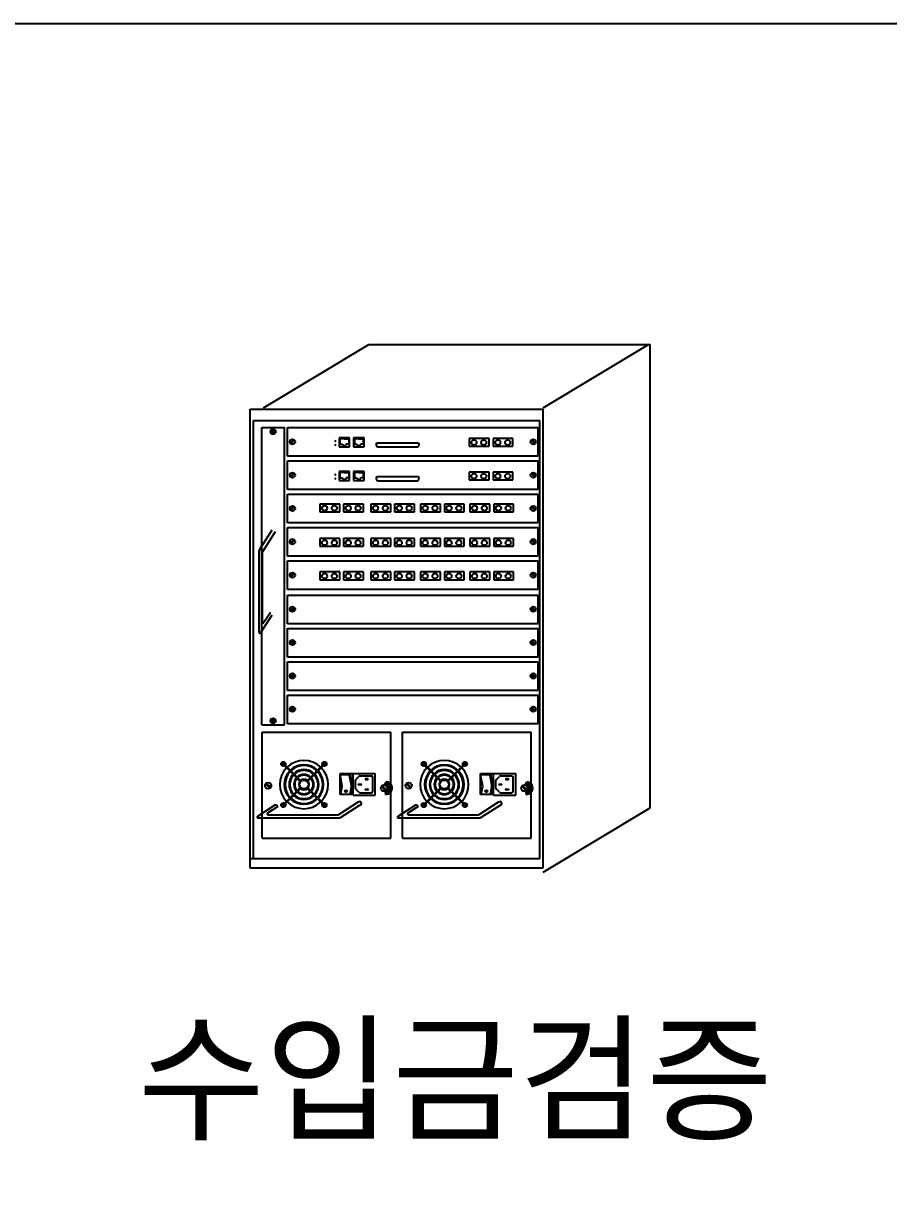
# Model space of a CAD drawing. Header units: millimetres. Extents: x 31 to 2374, y 557 to 2119.
# Drawn here: x 1687.4 to 1815.5, y 1800.9 to 1976.3 of the extents above; entities that cross this region are included whole.
import ezdxf

# ---------------------------------------------------------------- set-up
doc = ezdxf.new("R2010")
doc.units = ezdxf.units.MM
doc.header["$LTSCALE"] = 10
for name, color, linetype in [('TI-RAIL-GUID', 3, 'Continuous'), ('TT-SYMB', 4, 'Continuous'), ('TT-TEXT', 3, 'Continuous')]:
    doc.layers.add(name, color=color, linetype=linetype)
doc.styles.get("Standard").update_dxf_attribs({"font": 'arial.ttf'})

msp = doc.modelspace()

# ---------------------------------------------------------------- linework, layer by layer
at = {"layer": 'TI-RAIL-GUID'}
msp.add_lwpolyline([(202.13, 1406.33), (2202.13, 1406.33), (2202.13, 1976.33), (202.13, 1976.33)], close=True, dxfattribs=at)
at = {"layer": 'TT-SYMB'}
for p, q in [((1722.98, 1919.47), (1738.56, 1928.83)), ((1738.56, 1928.83), (1780.26, 1928.83)), ((1764.39, 1919.47), (1779.97, 1928.83)), ((1780.26, 1860.22), (1780.26, 1928.83)), ((1720.98, 1919.26), (1764.33, 1919.26)), ((1720.98, 1851.28), (1720.98, 1919.26)), ((1764.33, 1919.26), (1764.33, 1851.28)), ((1721, 1852.72), (1721, 1917.88)), ((1721.5, 1917.58), (1763.92, 1917.58)), ((1721.5, 1852.72), (1721.5, 1917.58)), ((1763.92, 1852.72), (1763.92, 1917.58)), ((1722.69, 1872.5), (1722.69, 1916.54)), ((1722.69, 1916.54), (1726.07, 1916.54)), ((1724.01, 1915.98), (1724.34, 1915.98)), ((1724.01, 1915.88), (1724.34, 1915.88)), ((1724.34, 1916.31), (1724.34, 1915.98)), ((1724.34, 1915.88), (1724.34, 1915.54)), ((1724.44, 1916.31), (1724.44, 1915.98)), ((1724.44, 1915.98), (1724.78, 1915.98)), ((1724.44, 1915.88), (1724.78, 1915.88)), ((1724.44, 1915.88), (1724.44, 1915.54)), ((1726.07, 1872.5), (1726.07, 1916.54)), ((1726.53, 1912.29), (1726.53, 1916.54)), ((1726.53, 1916.53), (1763.64, 1916.53)), ((1763.64, 1912.33), (1763.64, 1916.53)), ((1726.94, 1914.2), (1727.18, 1914.43)), ((1727.01, 1914.13), (1727.25, 1914.36)), ((1727.18, 1914.43), (1727.49, 1914.74)), ((1727.25, 1914.36), (1727.56, 1914.67)), ((1735.71, 1915), (1734.16, 1915)), ((1734.16, 1915), (1734.16, 1913.69)), ((1734.16, 1913.69), (1735.71, 1913.69)), ((1734.94, 1914.89), (1734.28, 1914.89)), ((1734.28, 1914.89), (1734.28, 1914.09)), ((1734.28, 1914.09), (1734.65, 1914.09)), ((1734.65, 1914.09), (1734.65, 1913.96)), ((1734.65, 1913.96), (1734.78, 1913.96)), ((1734.78, 1913.96), (1734.78, 1913.81)), ((1734.78, 1913.81), (1734.94, 1913.81)), ((1734.94, 1914.89), (1735.59, 1914.89)), ((1735.09, 1913.81), (1734.94, 1913.81)), ((1735.09, 1913.96), (1735.09, 1913.81)), ((1735.22, 1913.96), (1735.09, 1913.96)), ((1735.22, 1914.09), (1735.22, 1913.96)), ((1735.59, 1914.09), (1735.22, 1914.09)), ((1735.59, 1914.89), (1735.59, 1914.09)), ((1735.71, 1913.69), (1735.71, 1915)), ((1737.86, 1915), (1736.31, 1915)), ((1736.31, 1915), (1736.31, 1913.69)), ((1736.31, 1913.69), (1737.86, 1913.69)), ((1737.09, 1914.89), (1736.43, 1914.89)), ((1736.43, 1914.89), (1736.43, 1914.09)), ((1736.43, 1914.09), (1736.8, 1914.09)), ((1736.8, 1914.09), (1736.8, 1913.96)), ((1736.8, 1913.96), (1736.93, 1913.96)), ((1736.93, 1913.96), (1736.93, 1913.81)), ((1736.93, 1913.81), (1737.09, 1913.81)), ((1737.09, 1914.89), (1737.74, 1914.89)), ((1737.24, 1913.81), (1737.09, 1913.81)), ((1737.24, 1913.96), (1737.24, 1913.81)), ((1737.38, 1913.96), (1737.24, 1913.96)), ((1737.38, 1914.09), (1737.38, 1913.96)), ((1737.74, 1914.09), (1737.38, 1914.09)), ((1737.74, 1914.89), (1737.74, 1914.09)), ((1737.86, 1913.69), (1737.86, 1915)), ((1739.7, 1914.16), (1739.72, 1914.21)), ((1739.7, 1914.08), (1739.7, 1914.16)), ((1739.7, 1914), (1739.7, 1914.08)), ((1739.82, 1913.67), (1739.7, 1914)), ((1739.72, 1914.21), (1739.74, 1914.25)), ((1739.74, 1914.25), (1739.8, 1914.27)), ((1739.8, 1914.27), (1745.88, 1914.27)), ((1739.84, 1913.62), (1739.82, 1913.67)), ((1739.93, 1913.61), (1739.84, 1913.62)), ((1745.81, 1913.61), (1739.93, 1913.61)), ((1745.82, 1913.61), (1745.81, 1913.61)), ((1745.84, 1913.65), (1745.82, 1913.61)), ((1745.85, 1913.69), (1745.84, 1913.65)), ((1745.96, 1914.08), (1745.85, 1913.69)), ((1745.88, 1914.27), (1745.93, 1914.23)), ((1745.93, 1914.23), (1745.95, 1914.22)), ((1745.95, 1914.22), (1745.96, 1914.16)), ((1745.96, 1914.16), (1745.96, 1914.08)), ((1756.38, 1914.93), (1753.44, 1914.93)), ((1753.44, 1914.93), (1753.44, 1913.78)), ((1753.44, 1913.78), (1756.38, 1913.78)), ((1756.38, 1913.78), (1756.38, 1914.93)), ((1759.92, 1914.93), (1756.98, 1914.93)), ((1756.98, 1914.93), (1756.98, 1913.78)), ((1756.98, 1913.78), (1759.92, 1913.78)), ((1759.92, 1913.78), (1759.92, 1914.93)), ((1762.93, 1914.36), (1762.61, 1914.67)), ((1763, 1914.43), (1762.69, 1914.74)), ((1763.16, 1914.13), (1762.92, 1914.36)), ((1763.23, 1914.2), (1762.99, 1914.43)), ((1726.53, 1912.33), (1763.64, 1912.33)), ((1726.53, 1907.36), (1726.53, 1911.6)), ((1726.53, 1911.59), (1763.64, 1911.59)), ((1763.64, 1907.4), (1763.64, 1911.59)), ((1726.94, 1909.26), (1727.18, 1909.5)), ((1727.01, 1909.19), (1727.25, 1909.43)), ((1727.18, 1909.5), (1727.49, 1909.81)), ((1727.25, 1909.43), (1727.56, 1909.74)), ((1735.71, 1910.01), (1734.16, 1910.01)), ((1734.16, 1910.01), (1734.16, 1908.69)), ((1734.16, 1908.69), (1735.71, 1908.69)), ((1734.94, 1909.9), (1734.28, 1909.9)), ((1734.28, 1909.9), (1734.28, 1909.1)), ((1734.28, 1909.1), (1734.65, 1909.1)), ((1734.65, 1909.1), (1734.65, 1908.97)), ((1734.65, 1908.97), (1734.78, 1908.97)), ((1734.78, 1908.97), (1734.78, 1908.82)), ((1734.78, 1908.82), (1734.94, 1908.82)), ((1734.94, 1909.9), (1735.59, 1909.9)), ((1735.09, 1908.82), (1734.94, 1908.82)), ((1735.09, 1908.97), (1735.09, 1908.82)), ((1735.22, 1908.97), (1735.09, 1908.97)), ((1735.22, 1909.1), (1735.22, 1908.97)), ((1735.59, 1909.1), (1735.22, 1909.1)), ((1735.59, 1909.9), (1735.59, 1909.1)), ((1735.71, 1908.69), (1735.71, 1910.01)), ((1737.86, 1910.01), (1736.31, 1910.01)), ((1736.31, 1910.01), (1736.31, 1908.69)), ((1736.31, 1908.69), (1737.86, 1908.69)), ((1736.43, 1909.9), (1736.43, 1909.1)), ((1737.09, 1909.9), (1736.43, 1909.9)), ((1736.43, 1909.1), (1736.8, 1909.1)), ((1736.8, 1909.1), (1736.8, 1908.97)), ((1736.8, 1908.97), (1736.93, 1908.97)), ((1736.93, 1908.97), (1736.93, 1908.82)), ((1736.93, 1908.82), (1737.09, 1908.82)), ((1737.09, 1909.9), (1737.74, 1909.9)), ((1737.24, 1908.82), (1737.09, 1908.82)), ((1737.38, 1908.97), (1737.24, 1908.97)), ((1737.24, 1908.97), (1737.24, 1908.82)), ((1737.74, 1909.1), (1737.38, 1909.1)), ((1737.38, 1909.1), (1737.38, 1908.97)), ((1737.74, 1909.9), (1737.74, 1909.1)), ((1737.86, 1908.69), (1737.86, 1910.01)), ((1739.7, 1909.17), (1739.72, 1909.22)), ((1739.7, 1909.08), (1739.7, 1909.17)), ((1739.7, 1909), (1739.7, 1909.08)), ((1739.82, 1908.68), (1739.7, 1909)), ((1739.72, 1909.22), (1739.74, 1909.25)), ((1739.74, 1909.25), (1739.8, 1909.27)), ((1739.8, 1909.27), (1745.88, 1909.27)), ((1739.84, 1908.62), (1739.82, 1908.68)), ((1739.93, 1908.61), (1739.84, 1908.62)), ((1745.81, 1908.61), (1739.93, 1908.61)), ((1745.82, 1908.62), (1745.81, 1908.61)), ((1745.84, 1908.65), (1745.82, 1908.62)), ((1745.85, 1908.7), (1745.84, 1908.65)), ((1745.96, 1909.08), (1745.85, 1908.7)), ((1745.88, 1909.27), (1745.93, 1909.24)), ((1745.93, 1909.24), (1745.95, 1909.22)), ((1745.95, 1909.22), (1745.96, 1909.16)), ((1745.96, 1909.16), (1745.96, 1909.08)), ((1756.38, 1909.94), (1753.44, 1909.94)), ((1753.44, 1909.94), (1753.44, 1908.79)), ((1753.44, 1908.79), (1756.38, 1908.79)), ((1756.38, 1908.79), (1756.38, 1909.94)), ((1759.92, 1909.94), (1756.98, 1909.94)), ((1756.98, 1909.94), (1756.98, 1908.79)), ((1756.98, 1908.79), (1759.92, 1908.79)), ((1759.92, 1908.79), (1759.92, 1909.94)), ((1762.93, 1909.43), (1762.61, 1909.74)), ((1763, 1909.5), (1762.69, 1909.81)), ((1763.16, 1909.19), (1762.92, 1909.43)), ((1763.23, 1909.26), (1762.99, 1909.5)), ((1726.53, 1907.4), (1763.64, 1907.4)), ((1726.53, 1902.42), (1726.53, 1906.67)), ((1726.53, 1906.66), (1763.64, 1906.66)), ((1763.64, 1902.46), (1763.64, 1906.66)), ((1727.18, 1904.56), (1727.49, 1904.87)), ((1727.25, 1904.49), (1727.56, 1904.8)), ((1731.3, 1905.21), (1731.3, 1904.06)), ((1734.25, 1905.21), (1731.3, 1905.21)), ((1734.25, 1904.06), (1734.25, 1905.21)), ((1734.83, 1905.21), (1734.83, 1904.06)), ((1737.77, 1905.21), (1734.83, 1905.21)), ((1737.77, 1904.06), (1737.77, 1905.21)), ((1738.86, 1905.21), (1738.86, 1904.06)), ((1741.8, 1905.21), (1738.86, 1905.21)), ((1741.8, 1904.06), (1741.8, 1905.21)), ((1742.39, 1905.21), (1742.39, 1904.06)), ((1745.33, 1905.21), (1742.39, 1905.21)), ((1745.33, 1904.06), (1745.33, 1905.21)), ((1746.22, 1905.21), (1746.22, 1904.06)), ((1749.16, 1905.21), (1746.22, 1905.21)), ((1749.16, 1904.06), (1749.16, 1905.21)), ((1749.75, 1905.21), (1749.75, 1904.06)), ((1752.69, 1905.21), (1749.75, 1905.21)), ((1752.69, 1904.06), (1752.69, 1905.21)), ((1756.48, 1905.21), (1753.53, 1905.21)), ((1753.53, 1905.21), (1753.53, 1904.06)), ((1756.48, 1904.06), (1756.48, 1905.21)), ((1760.01, 1905.21), (1757.06, 1905.21)), ((1757.06, 1905.21), (1757.06, 1904.06)), ((1760.01, 1904.06), (1760.01, 1905.21)), ((1762.93, 1904.49), (1762.61, 1904.8)), ((1763, 1904.56), (1762.69, 1904.87)), ((1726.94, 1904.32), (1727.18, 1904.56)), ((1727.01, 1904.25), (1727.25, 1904.49)), ((1731.3, 1904.06), (1734.25, 1904.06)), ((1734.83, 1904.06), (1737.77, 1904.06)), ((1738.86, 1904.06), (1741.8, 1904.06)), ((1742.39, 1904.06), (1745.33, 1904.06)), ((1746.22, 1904.06), (1749.16, 1904.06)), ((1749.75, 1904.06), (1752.69, 1904.06)), ((1753.53, 1904.06), (1756.48, 1904.06)), ((1757.06, 1904.06), (1760.01, 1904.06)), ((1763.16, 1904.25), (1762.92, 1904.49)), ((1763.23, 1904.32), (1762.99, 1904.56)), ((1724.18, 1901.35), (1722.3, 1898.4)), ((1726.53, 1902.46), (1763.64, 1902.46)), ((1726.53, 1897.48), (1726.53, 1901.73)), ((1726.53, 1901.72), (1763.64, 1901.72)), ((1763.64, 1897.52), (1763.64, 1901.72)), ((1724.67, 1901.1), (1722.79, 1898.16)), ((1726.94, 1899.39), (1727.18, 1899.63)), ((1727.01, 1899.32), (1727.25, 1899.56)), ((1727.18, 1899.62), (1727.49, 1899.94)), ((1727.25, 1899.55), (1727.56, 1899.87)), ((1731.3, 1900.1), (1731.3, 1898.95)), ((1734.25, 1900.1), (1731.3, 1900.1)), ((1734.25, 1898.95), (1734.25, 1900.1)), ((1734.83, 1900.1), (1734.83, 1898.95)), ((1737.77, 1900.1), (1734.83, 1900.1)), ((1737.77, 1898.95), (1737.77, 1900.1)), ((1741.8, 1900.1), (1738.86, 1900.1)), ((1738.86, 1900.1), (1738.86, 1898.95)), ((1741.8, 1898.95), (1741.8, 1900.1)), ((1745.33, 1900.1), (1742.39, 1900.1)), ((1742.39, 1900.1), (1742.39, 1898.95)), ((1745.33, 1898.95), (1745.33, 1900.1)), ((1746.22, 1900.1), (1746.22, 1898.95)), ((1749.16, 1900.1), (1746.22, 1900.1)), ((1749.16, 1898.95), (1749.16, 1900.1)), ((1752.69, 1900.1), (1749.75, 1900.1)), ((1749.75, 1900.1), (1749.75, 1898.95)), ((1752.69, 1898.95), (1752.69, 1900.1)), ((1756.48, 1900.1), (1753.53, 1900.1)), ((1753.53, 1900.1), (1753.53, 1898.95)), ((1756.48, 1898.95), (1756.48, 1900.1)), ((1760.01, 1900.1), (1757.06, 1900.1)), ((1757.06, 1900.1), (1757.06, 1898.95)), ((1760.01, 1898.95), (1760.01, 1900.1)), ((1762.93, 1899.55), (1762.61, 1899.87)), ((1763, 1899.62), (1762.69, 1899.94)), ((1763.16, 1899.32), (1762.92, 1899.56)), ((1763.23, 1899.39), (1762.99, 1899.63)), ((1722.3, 1886.21), (1722.3, 1898.4)), ((1722.79, 1887.71), (1722.79, 1898.16)), ((1731.3, 1898.95), (1734.25, 1898.95)), ((1734.83, 1898.95), (1737.77, 1898.95)), ((1738.86, 1898.95), (1741.8, 1898.95)), ((1742.39, 1898.95), (1745.33, 1898.95)), ((1746.22, 1898.95), (1749.16, 1898.95)), ((1749.75, 1898.95), (1752.69, 1898.95)), ((1753.53, 1898.95), (1756.48, 1898.95)), ((1757.06, 1898.95), (1760.01, 1898.95)), ((1726.53, 1897.52), (1763.64, 1897.52)), ((1726.53, 1892.55), (1726.53, 1896.8)), ((1726.53, 1896.79), (1763.64, 1896.79)), ((1763.64, 1892.59), (1763.64, 1896.79)), ((1726.94, 1894.45), (1727.18, 1894.69)), ((1727.01, 1894.38), (1727.25, 1894.62)), ((1727.18, 1894.69), (1727.49, 1895)), ((1727.25, 1894.62), (1727.56, 1894.93)), ((1731.3, 1895.16), (1731.3, 1894.01)), ((1734.25, 1895.16), (1731.3, 1895.16)), ((1734.25, 1894.01), (1734.25, 1895.16)), ((1734.83, 1895.16), (1734.83, 1894.01)), ((1737.77, 1895.16), (1734.83, 1895.16)), ((1737.77, 1894.01), (1737.77, 1895.16)), ((1741.8, 1895.16), (1738.86, 1895.16)), ((1738.86, 1895.16), (1738.86, 1894.01)), ((1741.8, 1894.01), (1741.8, 1895.16)), ((1745.33, 1895.16), (1742.39, 1895.16)), ((1742.39, 1895.16), (1742.39, 1894.01)), ((1745.33, 1894.01), (1745.33, 1895.16)), ((1746.22, 1895.16), (1746.22, 1894.01)), ((1749.16, 1895.16), (1746.22, 1895.16)), ((1749.16, 1894.01), (1749.16, 1895.16)), ((1749.75, 1895.16), (1749.75, 1894.01)), ((1752.69, 1895.16), (1749.75, 1895.16)), ((1752.69, 1894.01), (1752.69, 1895.16)), ((1756.48, 1895.16), (1753.53, 1895.16)), ((1753.53, 1895.16), (1753.53, 1894.01)), ((1756.48, 1894.01), (1756.48, 1895.16)), ((1760.01, 1895.16), (1757.06, 1895.16)), ((1757.06, 1895.16), (1757.06, 1894.01)), ((1760.01, 1894.01), (1760.01, 1895.16)), ((1762.93, 1894.62), (1762.61, 1894.93)), ((1763, 1894.69), (1762.69, 1895)), ((1763.16, 1894.38), (1762.92, 1894.62)), ((1763.23, 1894.45), (1762.99, 1894.69)), ((1726.53, 1892.59), (1763.64, 1892.59)), ((1731.3, 1894.01), (1734.25, 1894.01)), ((1734.83, 1894.01), (1737.77, 1894.01)), ((1738.86, 1894.01), (1741.8, 1894.01)), ((1742.39, 1894.01), (1745.33, 1894.01)), ((1746.22, 1894.01), (1749.16, 1894.01)), ((1749.75, 1894.01), (1752.69, 1894.01)), ((1753.53, 1894.01), (1756.48, 1894.01)), ((1757.06, 1894.01), (1760.01, 1894.01)), ((1726.53, 1887.49), (1726.53, 1891.74)), ((1726.53, 1891.73), (1763.64, 1891.73)), ((1763.64, 1887.53), (1763.64, 1891.73)), ((1723.99, 1889.17), (1723.01, 1887.65)), ((1726.94, 1889.4), (1727.18, 1889.64)), ((1727.01, 1889.33), (1727.25, 1889.57)), ((1727.18, 1889.63), (1727.49, 1889.94)), ((1727.25, 1889.56), (1727.56, 1889.87)), ((1762.93, 1889.56), (1762.61, 1889.87)), ((1763, 1889.63), (1762.69, 1889.94)), ((1763.16, 1889.33), (1762.92, 1889.57)), ((1763.23, 1889.4), (1762.99, 1889.64)), ((1724.18, 1888.75), (1722.52, 1886.15)), ((1726.53, 1887.53), (1763.64, 1887.53)), ((1726.53, 1882.56), (1726.53, 1886.81)), ((1726.53, 1886.8), (1763.64, 1886.8)), ((1763.64, 1882.6), (1763.64, 1886.8)), ((1726.94, 1884.46), (1727.18, 1884.7)), ((1727.01, 1884.39), (1727.25, 1884.63)), ((1727.18, 1884.7), (1727.49, 1885.01)), ((1727.25, 1884.63), (1727.56, 1884.94)), ((1762.93, 1884.63), (1762.61, 1884.94)), ((1763, 1884.7), (1762.69, 1885.01)), ((1763.16, 1884.39), (1762.92, 1884.63)), ((1763.23, 1884.46), (1762.99, 1884.7)), ((1726.53, 1882.6), (1763.64, 1882.6)), ((1726.53, 1877.62), (1726.53, 1881.87)), ((1726.53, 1881.86), (1763.64, 1881.86)), ((1763.64, 1877.66), (1763.64, 1881.86)), ((1726.94, 1879.53), (1727.18, 1879.76)), ((1727.01, 1879.46), (1727.25, 1879.69)), ((1727.18, 1879.76), (1727.49, 1880.07)), ((1727.25, 1879.69), (1727.56, 1880)), ((1762.93, 1879.69), (1762.61, 1880)), ((1763, 1879.76), (1762.69, 1880.07)), ((1763.16, 1879.46), (1762.92, 1879.69)), ((1763.23, 1879.53), (1762.99, 1879.76)), ((1726.53, 1877.66), (1763.64, 1877.66)), ((1726.53, 1872.69), (1726.53, 1876.93)), ((1726.53, 1876.92), (1763.64, 1876.92)), ((1763.64, 1872.73), (1763.64, 1876.92)), ((1727.18, 1874.82), (1727.49, 1875.14)), ((1727.25, 1874.75), (1727.56, 1875.07)), ((1762.93, 1874.75), (1762.61, 1875.07)), ((1763, 1874.82), (1762.69, 1875.14)), ((1724.34, 1873.17), (1724.34, 1873.51)), ((1724.44, 1873.17), (1724.44, 1873.51)), ((1726.94, 1874.59), (1727.18, 1874.83)), ((1727.01, 1874.52), (1727.25, 1874.76)), ((1763.16, 1874.52), (1762.92, 1874.76)), ((1763.23, 1874.59), (1762.99, 1874.83)), ((1722.69, 1872.5), (1726.07, 1872.5)), ((1722.75, 1855.73), (1722.75, 1871.45)), ((1722.75, 1871.45), (1741.82, 1871.45)), ((1724.01, 1873.17), (1724.34, 1873.17)), ((1724.01, 1873.07), (1724.34, 1873.07)), ((1724.34, 1872.73), (1724.34, 1873.07)), ((1724.44, 1873.17), (1724.78, 1873.17)), ((1724.44, 1872.73), (1724.44, 1873.07)), ((1724.44, 1873.07), (1724.78, 1873.07)), ((1726.53, 1872.73), (1763.64, 1872.73)), ((1741.82, 1855.73), (1741.82, 1871.45)), ((1743.56, 1871.45), (1762.63, 1871.45)), ((1743.56, 1855.73), (1743.56, 1871.45)), ((1762.63, 1855.73), (1762.63, 1871.45)), ((1726.84, 1865.71), (1726.17, 1866.37)), ((1726.92, 1865.79), (1726.26, 1866.46)), ((1730.97, 1865.79), (1731.72, 1866.54)), ((1731.05, 1865.71), (1731.8, 1866.46)), ((1747.65, 1865.71), (1746.98, 1866.37)), ((1747.73, 1865.79), (1747.06, 1866.46)), ((1751.78, 1865.79), (1752.53, 1866.54)), ((1751.86, 1865.71), (1752.61, 1866.46)), ((1727.34, 1865.2), (1726.92, 1865.62)), ((1727.43, 1865.29), (1727.01, 1865.71)), ((1727.85, 1864.69), (1727.43, 1865.12)), ((1727.93, 1864.78), (1727.51, 1865.2)), ((1728.36, 1864.19), (1727.93, 1864.61)), ((1728.44, 1864.27), (1728.02, 1864.69)), ((1729.45, 1864.27), (1729.87, 1864.69)), ((1729.53, 1864.19), (1729.96, 1864.61)), ((1729.96, 1864.78), (1730.38, 1865.2)), ((1730.04, 1864.69), (1730.46, 1865.12)), ((1730.46, 1865.29), (1730.88, 1865.71)), ((1730.55, 1865.2), (1730.97, 1865.62)), ((1734.33, 1862.2), (1734.33, 1865.32)), ((1734.33, 1865.32), (1736.22, 1865.32)), ((1735.72, 1865.24), (1734.33, 1865.24)), ((1735.59, 1865.14), (1734.33, 1865.14)), ((1734.63, 1863.46), (1734.33, 1865.14)), ((1735.98, 1863.52), (1735.71, 1865.04)), ((1736.13, 1863.54), (1735.84, 1865.15)), ((1736.22, 1865.32), (1739.52, 1865.32)), ((1736.22, 1862.1), (1736.22, 1865.32)), ((1736.65, 1864.43), (1737.1, 1864.89)), ((1737.27, 1864.96), (1738.92, 1864.96)), ((1738.07, 1864.51), (1738.07, 1864.43)), ((1738.43, 1864.53), (1738.08, 1864.53)), ((1738.44, 1864.43), (1738.44, 1864.51)), ((1739.16, 1862.7), (1739.16, 1864.72)), ((1739.52, 1862.1), (1739.52, 1865.32)), ((1748.15, 1865.2), (1747.73, 1865.62)), ((1748.24, 1865.29), (1747.81, 1865.71)), ((1748.66, 1864.69), (1748.24, 1865.12)), ((1748.74, 1864.78), (1748.32, 1865.2)), ((1749.16, 1864.19), (1748.74, 1864.61)), ((1749.25, 1864.27), (1748.83, 1864.69)), ((1750.26, 1864.27), (1750.68, 1864.69)), ((1750.34, 1864.19), (1750.76, 1864.61)), ((1750.76, 1864.78), (1751.19, 1865.2)), ((1750.85, 1864.69), (1751.27, 1865.12)), ((1751.27, 1865.29), (1751.69, 1865.71)), ((1751.35, 1865.2), (1751.78, 1865.62)), ((1755.13, 1865.32), (1757.03, 1865.32)), ((1755.13, 1862.2), (1755.13, 1865.32)), ((1756.53, 1865.24), (1755.13, 1865.24)), ((1756.4, 1865.14), (1755.13, 1865.14)), ((1755.44, 1863.46), (1755.13, 1865.14)), ((1756.79, 1863.52), (1756.52, 1865.04)), ((1756.93, 1863.54), (1756.64, 1865.15)), ((1757.03, 1865.32), (1760.32, 1865.32)), ((1757.03, 1862.1), (1757.03, 1865.32)), ((1757.46, 1864.43), (1757.91, 1864.89)), ((1758.08, 1864.96), (1759.73, 1864.96)), ((1758.88, 1864.51), (1758.88, 1864.43)), ((1759.24, 1864.53), (1758.89, 1864.53)), ((1759.25, 1864.43), (1759.25, 1864.51)), ((1759.97, 1862.7), (1759.97, 1864.72)), ((1760.32, 1862.1), (1760.32, 1865.32)), ((1723.66, 1863.43), (1723.28, 1863.8)), ((1723.74, 1863.51), (1723.36, 1863.89)), ((1723.94, 1863.14), (1723.65, 1863.43)), ((1724.02, 1863.23), (1723.74, 1863.52)), ((1728.36, 1863.18), (1727.93, 1862.76)), ((1728.44, 1863.1), (1728.02, 1862.67)), ((1729.45, 1863.1), (1729.87, 1862.67)), ((1729.53, 1863.18), (1729.96, 1862.76)), ((1734.43, 1862.2), (1734.63, 1863.46)), ((1735.79, 1862.2), (1735.99, 1863.4)), ((1735.94, 1862.2), (1736.13, 1863.38)), ((1736.58, 1863.15), (1736.58, 1864.27)), ((1737.1, 1862.53), (1736.65, 1862.98)), ((1737.04, 1863.67), (1737.04, 1863.75)), ((1737.05, 1863.76), (1737.4, 1863.76)), ((1737.4, 1863.66), (1737.05, 1863.66)), ((1737.41, 1863.75), (1737.41, 1863.67)), ((1738.07, 1862.9), (1738.07, 1862.99)), ((1738.08, 1864.42), (1738.43, 1864.42)), ((1738.08, 1863), (1738.43, 1863)), ((1738.43, 1862.89), (1738.08, 1862.89)), ((1738.44, 1862.99), (1738.44, 1862.9)), ((1740.81, 1863.06), (1740.43, 1863.43)), ((1740.89, 1863.14), (1740.52, 1863.52)), ((1741.09, 1862.78), (1740.81, 1863.06)), ((1741.18, 1862.86), (1740.89, 1863.15)), ((1741, 1863.81), (1741.15, 1864.06)), ((1741, 1863.57), (1741, 1863.81)), ((1741, 1862.73), (1741, 1862.48)), ((1744.46, 1863.43), (1744.09, 1863.8)), ((1744.55, 1863.51), (1744.17, 1863.89)), ((1744.75, 1863.14), (1744.46, 1863.43)), ((1744.83, 1863.23), (1744.54, 1863.52)), ((1749.16, 1863.18), (1748.74, 1862.76)), ((1749.25, 1863.1), (1748.83, 1862.67)), ((1750.26, 1863.1), (1750.68, 1862.67)), ((1750.34, 1863.18), (1750.76, 1862.76)), ((1755.23, 1862.2), (1755.44, 1863.46)), ((1756.6, 1862.2), (1756.79, 1863.4)), ((1756.75, 1862.2), (1756.94, 1863.38)), ((1757.39, 1863.15), (1757.39, 1864.27)), ((1757.91, 1862.53), (1757.46, 1862.98)), ((1757.85, 1863.67), (1757.85, 1863.75)), ((1757.86, 1863.76), (1758.2, 1863.76)), ((1758.2, 1863.66), (1757.86, 1863.66)), ((1758.22, 1863.75), (1758.22, 1863.67)), ((1758.88, 1862.9), (1758.88, 1862.99)), ((1758.89, 1864.42), (1759.24, 1864.42)), ((1758.89, 1863), (1759.24, 1863)), ((1759.24, 1862.89), (1758.89, 1862.89)), ((1759.25, 1862.99), (1759.25, 1862.9)), ((1761.62, 1863.06), (1761.24, 1863.43)), ((1761.7, 1863.14), (1761.33, 1863.52)), ((1761.9, 1862.78), (1761.61, 1863.06)), ((1761.98, 1862.86), (1761.7, 1863.15)), ((1761.81, 1863.81), (1761.96, 1864.06)), ((1761.81, 1863.57), (1761.81, 1863.81)), ((1761.81, 1862.73), (1761.81, 1862.48)), ((1726.84, 1861.66), (1726.09, 1860.91)), ((1726.92, 1861.58), (1726.17, 1860.82)), ((1727.34, 1862.17), (1726.92, 1861.75)), ((1727.43, 1862.08), (1727.01, 1861.66)), ((1727.85, 1862.67), (1727.43, 1862.25)), ((1727.93, 1862.59), (1727.51, 1862.17)), ((1729.96, 1862.59), (1730.38, 1862.17)), ((1730.04, 1862.67), (1730.46, 1862.25)), ((1730.46, 1862.08), (1730.88, 1861.66)), ((1730.55, 1862.17), (1730.97, 1861.75)), ((1730.97, 1861.58), (1731.72, 1860.82)), ((1731.05, 1861.66), (1731.81, 1860.91)), ((1737.01, 1861.1), (1734.06, 1859.22)), ((1736.22, 1862.2), (1734.33, 1862.2)), ((1736.22, 1862.1), (1739.52, 1862.1)), ((1737.27, 1862.46), (1738.92, 1862.46)), ((1741, 1862.48), (1741.04, 1862.19)), ((1747.65, 1861.66), (1746.89, 1860.91)), ((1747.73, 1861.58), (1746.98, 1860.82)), ((1748.15, 1862.17), (1747.73, 1861.75)), ((1748.24, 1862.08), (1747.81, 1861.66)), ((1748.66, 1862.67), (1748.24, 1862.25)), ((1748.74, 1862.59), (1748.32, 1862.17)), ((1750.76, 1862.59), (1751.19, 1862.17)), ((1750.85, 1862.67), (1751.27, 1862.25)), ((1751.27, 1862.08), (1751.69, 1861.66)), ((1751.35, 1862.17), (1751.78, 1861.75)), ((1751.78, 1861.58), (1752.53, 1860.82)), ((1751.86, 1861.66), (1752.62, 1860.91)), ((1757.81, 1861.1), (1754.87, 1859.22)), ((1757.03, 1862.2), (1755.13, 1862.2)), ((1757.03, 1862.1), (1760.32, 1862.1)), ((1758.08, 1862.46), (1759.73, 1862.46)), ((1761.81, 1862.48), (1761.85, 1862.19)), ((1724.66, 1860.61), (1722.06, 1858.95)), ((1725.08, 1860.41), (1723.55, 1859.44)), ((1723.62, 1859.22), (1734.06, 1859.22)), ((1737.25, 1860.61), (1734.31, 1858.73)), ((1745.46, 1860.61), (1742.86, 1858.95)), ((1745.88, 1860.41), (1744.36, 1859.44)), ((1744.42, 1859.22), (1754.87, 1859.22)), ((1758.06, 1860.61), (1755.12, 1858.73)), ((1764.39, 1850.69), (1780.26, 1860.22)), ((1722.12, 1858.73), (1734.31, 1858.73)), ((1742.93, 1858.73), (1755.12, 1858.73)), ((1722.75, 1855.73), (1741.82, 1855.73)), ((1743.56, 1855.73), (1762.63, 1855.73)), ((1721, 1852.72), (1763.92, 1852.72)), ((1764.33, 1851.28), (1720.98, 1851.28))]:
    msp.add_line(p, q, dxfattribs=at)
for centre, radius in [((1724.39, 1915.93), 0.387), ((1727.25, 1914.43), 0.387), ((1754.14, 1914.32), 0.387), ((1755.59, 1914.32), 0.387), ((1757.68, 1914.32), 0.387), ((1759.13, 1914.32), 0.387), ((1762.92, 1914.43), 0.387), ((1727.25, 1909.5), 0.387), ((1754.14, 1909.33), 0.387), ((1755.59, 1909.33), 0.387), ((1757.68, 1909.33), 0.387), ((1759.13, 1909.33), 0.387), ((1762.92, 1909.5), 0.387), ((1727.25, 1904.56), 0.387), ((1732, 1904.6), 0.387), ((1733.45, 1904.6), 0.387), ((1735.53, 1904.6), 0.387), ((1736.98, 1904.6), 0.387), ((1739.56, 1904.6), 0.387), ((1741.01, 1904.6), 0.387), ((1743.09, 1904.6), 0.387), ((1744.54, 1904.6), 0.387), ((1746.92, 1904.6), 0.387), ((1748.37, 1904.6), 0.387), ((1750.45, 1904.6), 0.387), ((1751.9, 1904.6), 0.387), ((1754.23, 1904.6), 0.387), ((1755.68, 1904.6), 0.387), ((1757.76, 1904.6), 0.387), ((1759.21, 1904.6), 0.387), ((1762.92, 1904.56), 0.387), ((1727.25, 1899.63), 0.387), ((1732, 1899.49), 0.387), ((1733.45, 1899.49), 0.387), ((1735.53, 1899.49), 0.387), ((1736.98, 1899.49), 0.387), ((1739.56, 1899.49), 0.387), ((1741.01, 1899.49), 0.387), ((1743.09, 1899.49), 0.387), ((1744.54, 1899.49), 0.387), ((1746.92, 1899.49), 0.387), ((1748.37, 1899.49), 0.387), ((1750.45, 1899.49), 0.387), ((1751.9, 1899.49), 0.387), ((1754.23, 1899.49), 0.387), ((1755.68, 1899.49), 0.387), ((1757.76, 1899.49), 0.387), ((1759.21, 1899.49), 0.387), ((1762.92, 1899.63), 0.387), ((1727.25, 1894.69), 0.387), ((1732, 1894.55), 0.387), ((1733.45, 1894.55), 0.387), ((1735.53, 1894.55), 0.387), ((1736.98, 1894.55), 0.387), ((1739.56, 1894.55), 0.387), ((1741.01, 1894.55), 0.387), ((1743.09, 1894.55), 0.387), ((1744.54, 1894.55), 0.387), ((1746.92, 1894.55), 0.387), ((1748.37, 1894.55), 0.387), ((1750.45, 1894.55), 0.387), ((1751.9, 1894.55), 0.387), ((1754.23, 1894.55), 0.387), ((1755.68, 1894.55), 0.387), ((1757.76, 1894.55), 0.387), ((1759.21, 1894.55), 0.387), ((1762.92, 1894.69), 0.387), ((1727.25, 1889.64), 0.387), ((1762.92, 1889.64), 0.387), ((1727.25, 1884.7), 0.387), ((1762.92, 1884.7), 0.387), ((1727.25, 1879.76), 0.387), ((1762.92, 1879.76), 0.387), ((1727.25, 1874.83), 0.387), ((1762.92, 1874.83), 0.387), ((1724.39, 1873.12), 0.387), ((1725.9, 1866.73), 0.325), ((1731.99, 1866.73), 0.325), ((1746.71, 1866.73), 0.325), ((1752.8, 1866.73), 0.325), ((1723.65, 1863.52), 0.465), ((1728.95, 1863.68), 0.656), ((1735.17, 1862.7), 0.165), ((1740.81, 1863.15), 0.465), ((1744.46, 1863.52), 0.465), ((1749.75, 1863.68), 0.656), ((1755.98, 1862.7), 0.165), ((1761.61, 1863.15), 0.465), ((1725.9, 1860.64), 0.325), ((1731.99, 1860.64), 0.325), ((1746.71, 1860.64), 0.325), ((1752.8, 1860.64), 0.325)]:
    msp.add_circle(centre, radius, dxfattribs=at)
for centre, radius, start, end in [((1733.6, 1914.56), 0.0431, 90, 270), ((1733.6, 1913.94), 0.0431, 90, 270), ((1733.6, 1914.56), 0.0431, 270, 90), ((1733.6, 1913.94), 0.0431, 270, 90), ((1733.6, 1909.56), 0.0431, 90, 270), ((1733.6, 1908.95), 0.0431, 90, 270), ((1733.6, 1909.56), 0.0431, 270, 90), ((1733.6, 1908.95), 0.0431, 270, 90), ((1722.91, 1887.71), 0.119, 180, 327.4435), ((1722.42, 1886.21), 0.119, 180, 327.4435), ((1725.9, 1866.73), 0.179, 135, 315), ((1725.9, 1866.73), 0.179, 315, 135), ((1728.95, 1863.68), 3.58, 45.955, 134.045), ((1728.95, 1863.68), 2.92, 46.1694, 133.8306), ((1728.95, 1863.68), 2.8, 46.2192, 133.7808), ((1731.99, 1866.73), 0.179, 45, 225), ((1731.99, 1866.73), 0.179, 225, 45), ((1746.71, 1866.73), 0.179, 135, 315), ((1746.71, 1866.73), 0.179, 315, 135), ((1749.75, 1863.68), 3.58, 45.955, 134.045), ((1749.75, 1863.68), 2.92, 46.1694, 133.8306), ((1749.75, 1863.68), 2.8, 46.2192, 133.7808), ((1752.8, 1866.73), 0.179, 45, 225), ((1752.8, 1866.73), 0.179, 225, 45), ((1728.95, 1863.68), 3.58, 135.955, 224.045), ((1728.95, 1863.68), 2.92, 136.1694, 223.8306), ((1728.95, 1863.68), 2.8, 136.2192, 223.7808), ((1728.95, 1863.68), 2.21, 136.5487, 223.4513), ((1728.95, 1863.68), 2.09, 136.6372, 223.3628), ((1728.95, 1863.68), 2.21, 46.5487, 133.4513), ((1728.95, 1863.68), 1.49, 137.2924, 222.7076), ((1728.95, 1863.68), 2.09, 46.6372, 133.3628), ((1728.95, 1863.68), 1.37, 137.4919, 222.5081), ((1728.95, 1863.68), 1.49, 47.2924, 132.7076), ((1728.95, 1863.68), 1.37, 47.4919, 132.5081), ((1728.95, 1863.68), 0.775, 49.4117, 130.5883), ((1728.95, 1863.68), 1.37, 317.4919, 42.5081), ((1728.95, 1863.68), 1.49, 317.2924, 42.7076), ((1728.95, 1863.68), 2.09, 316.6372, 43.3628), ((1728.95, 1863.68), 2.21, 316.5487, 43.4513), ((1728.95, 1863.68), 2.8, 316.2192, 43.7808), ((1728.95, 1863.68), 2.92, 316.1694, 43.8306), ((1728.95, 1863.68), 3.58, 315.955, 44.045), ((1735.59, 1865.02), 0.119, 10.2107, 90), ((1735.72, 1865.12), 0.119, 10.2107, 90), ((1736.82, 1864.27), 0.238, 135, 180), ((1737.27, 1864.72), 0.238, 90, 135), ((1738.08, 1864.51), 0.0119, 90, 180), ((1738.08, 1864.43), 0.0119, 180, 270), ((1738.43, 1864.51), 0.0119, 0, 90), ((1738.43, 1864.43), 0.0119, 270, 0), ((1738.92, 1864.72), 0.238, 0, 90), ((1749.75, 1863.68), 3.58, 135.955, 224.045), ((1749.75, 1863.68), 2.92, 136.1694, 223.8306), ((1749.75, 1863.68), 2.8, 136.2192, 223.7808), ((1749.75, 1863.68), 2.21, 136.5487, 223.4513), ((1749.75, 1863.68), 2.09, 136.6372, 223.3628), ((1749.75, 1863.68), 2.21, 46.5487, 133.4513), ((1749.75, 1863.68), 1.49, 137.2924, 222.7076), ((1749.75, 1863.68), 2.09, 46.6372, 133.3628), ((1749.75, 1863.68), 1.37, 137.4919, 222.5081), ((1749.75, 1863.68), 1.49, 47.2924, 132.7076), ((1749.75, 1863.68), 1.37, 47.4919, 132.5081), ((1749.75, 1863.68), 0.775, 49.4117, 130.5883), ((1749.75, 1863.68), 1.37, 317.4919, 42.5081), ((1749.75, 1863.68), 1.49, 317.2924, 42.7076), ((1749.75, 1863.68), 2.09, 316.6372, 43.3628), ((1749.75, 1863.68), 2.21, 316.5487, 43.4513), ((1749.75, 1863.68), 2.8, 316.2192, 43.7808), ((1749.75, 1863.68), 2.92, 316.1694, 43.8306), ((1749.75, 1863.68), 3.58, 315.955, 44.045), ((1756.4, 1865.02), 0.119, 10.2107, 90), ((1756.53, 1865.12), 0.119, 10.2107, 90), ((1757.62, 1864.27), 0.238, 135, 180), ((1758.08, 1864.72), 0.238, 90, 135), ((1758.89, 1864.51), 0.0119, 90, 180), ((1758.89, 1864.43), 0.0119, 180, 270), ((1759.24, 1864.51), 0.0119, 0, 90), ((1759.24, 1864.43), 0.0119, 270, 0), ((1759.73, 1864.72), 0.238, 0, 90), ((1728.95, 1863.68), 0.775, 139.4117, 220.5883), ((1728.95, 1863.68), 0.775, 229.4117, 310.5883), ((1728.95, 1863.68), 0.775, 319.4117, 40.5883), ((1734.62, 1863.46), 0.0119, 350.9433, 10.2107), ((1735.63, 1863.46), 0.358, 350.9433, 10.2107), ((1735.66, 1863.46), 0.477, 350.9433, 10.2107), ((1736.82, 1863.15), 0.238, 180, 225), ((1737.05, 1863.75), 0.0119, 90, 180), ((1737.05, 1863.67), 0.0119, 180, 270), ((1737.4, 1863.75), 0.0119, 0, 90), ((1737.4, 1863.67), 0.0119, 270, 0), ((1738.08, 1862.99), 0.0119, 90, 180), ((1738.08, 1862.9), 0.0119, 180, 270), ((1738.43, 1862.99), 0.0119, 0, 90), ((1738.43, 1862.9), 0.0119, 270, 0), ((1738.92, 1862.7), 0.238, 270, 0), ((1741.12, 1863.15), 0.677, 259.6469, 100.1224), ((1741.12, 1863.15), 0.439, 253.9, 106.1), ((1741.12, 1863.15), 0.916, 264.5915, 88.2949), ((1749.75, 1863.68), 0.775, 139.4117, 220.5883), ((1749.75, 1863.68), 0.775, 229.4117, 310.5883), ((1749.75, 1863.68), 0.775, 319.4117, 40.5883), ((1755.42, 1863.46), 0.0119, 350.9433, 10.2107), ((1756.44, 1863.46), 0.358, 350.9433, 10.2107), ((1756.46, 1863.46), 0.477, 350.9433, 10.2107), ((1757.62, 1863.15), 0.238, 180, 225), ((1757.86, 1863.75), 0.0119, 90, 180), ((1757.86, 1863.67), 0.0119, 180, 270), ((1758.2, 1863.75), 0.0119, 0, 90), ((1758.2, 1863.67), 0.0119, 270, 0), ((1758.89, 1862.99), 0.0119, 90, 180), ((1758.89, 1862.9), 0.0119, 180, 270), ((1759.24, 1862.99), 0.0119, 0, 90), ((1759.24, 1862.9), 0.0119, 270, 0), ((1759.73, 1862.7), 0.238, 270, 0), ((1761.93, 1863.15), 0.677, 259.6469, 100.1224), ((1761.93, 1863.15), 0.439, 253.9, 106.1), ((1761.93, 1863.15), 0.916, 264.5915, 88.2949), ((1728.95, 1863.68), 3.58, 225.955, 314.045), ((1728.95, 1863.68), 2.92, 226.1694, 313.8306), ((1728.95, 1863.68), 2.8, 226.2192, 313.7808), ((1728.95, 1863.68), 2.21, 226.5487, 313.4513), ((1728.95, 1863.68), 2.09, 226.6372, 313.3628), ((1728.95, 1863.68), 1.49, 227.2924, 312.7076), ((1728.95, 1863.68), 1.37, 227.4919, 312.5081), ((1737.18, 1860.87), 0.279, 285.9824, 127.1786), ((1737.27, 1862.7), 0.238, 225, 270), ((1749.75, 1863.68), 3.58, 225.955, 314.045), ((1749.75, 1863.68), 2.92, 226.1694, 313.8306), ((1749.75, 1863.68), 2.8, 226.2192, 313.7808), ((1749.75, 1863.68), 2.21, 226.5487, 313.4513), ((1749.75, 1863.68), 2.09, 226.6372, 313.3628), ((1749.75, 1863.68), 1.49, 227.2924, 312.7076), ((1749.75, 1863.68), 1.37, 227.4919, 312.5081), ((1757.98, 1860.87), 0.279, 285.9824, 127.1786), ((1758.08, 1862.7), 0.238, 225, 270), ((1723.62, 1859.34), 0.119, 122.5565, 270), ((1724.77, 1860.3), 0.328, 19.8591, 109.8591), ((1725.9, 1860.64), 0.179, 45, 225), ((1725.9, 1860.64), 0.179, 225, 45), ((1731.99, 1860.64), 0.179, 135, 315), ((1731.99, 1860.64), 0.179, 315, 135), ((1744.42, 1859.34), 0.119, 122.5565, 270), ((1745.57, 1860.3), 0.328, 19.8591, 109.8591), ((1746.71, 1860.64), 0.179, 45, 225), ((1746.71, 1860.64), 0.179, 225, 45), ((1752.8, 1860.64), 0.179, 135, 315), ((1752.8, 1860.64), 0.179, 315, 135), ((1722.12, 1858.85), 0.119, 122.5565, 270), ((1742.93, 1858.85), 0.119, 122.5565, 270)]:
    msp.add_arc(centre, radius, start, end, dxfattribs=at)

# ---------------------------------------------------------------- texts
at = {"layer": 'TT-TEXT', "insert": (1751.4, 1819.31), "char_height": 15, "width": 260, "attachment_point": 5}
msp.add_mtext('수입금검증', dxfattribs=at)

doc.saveas('drawing.dxf')
